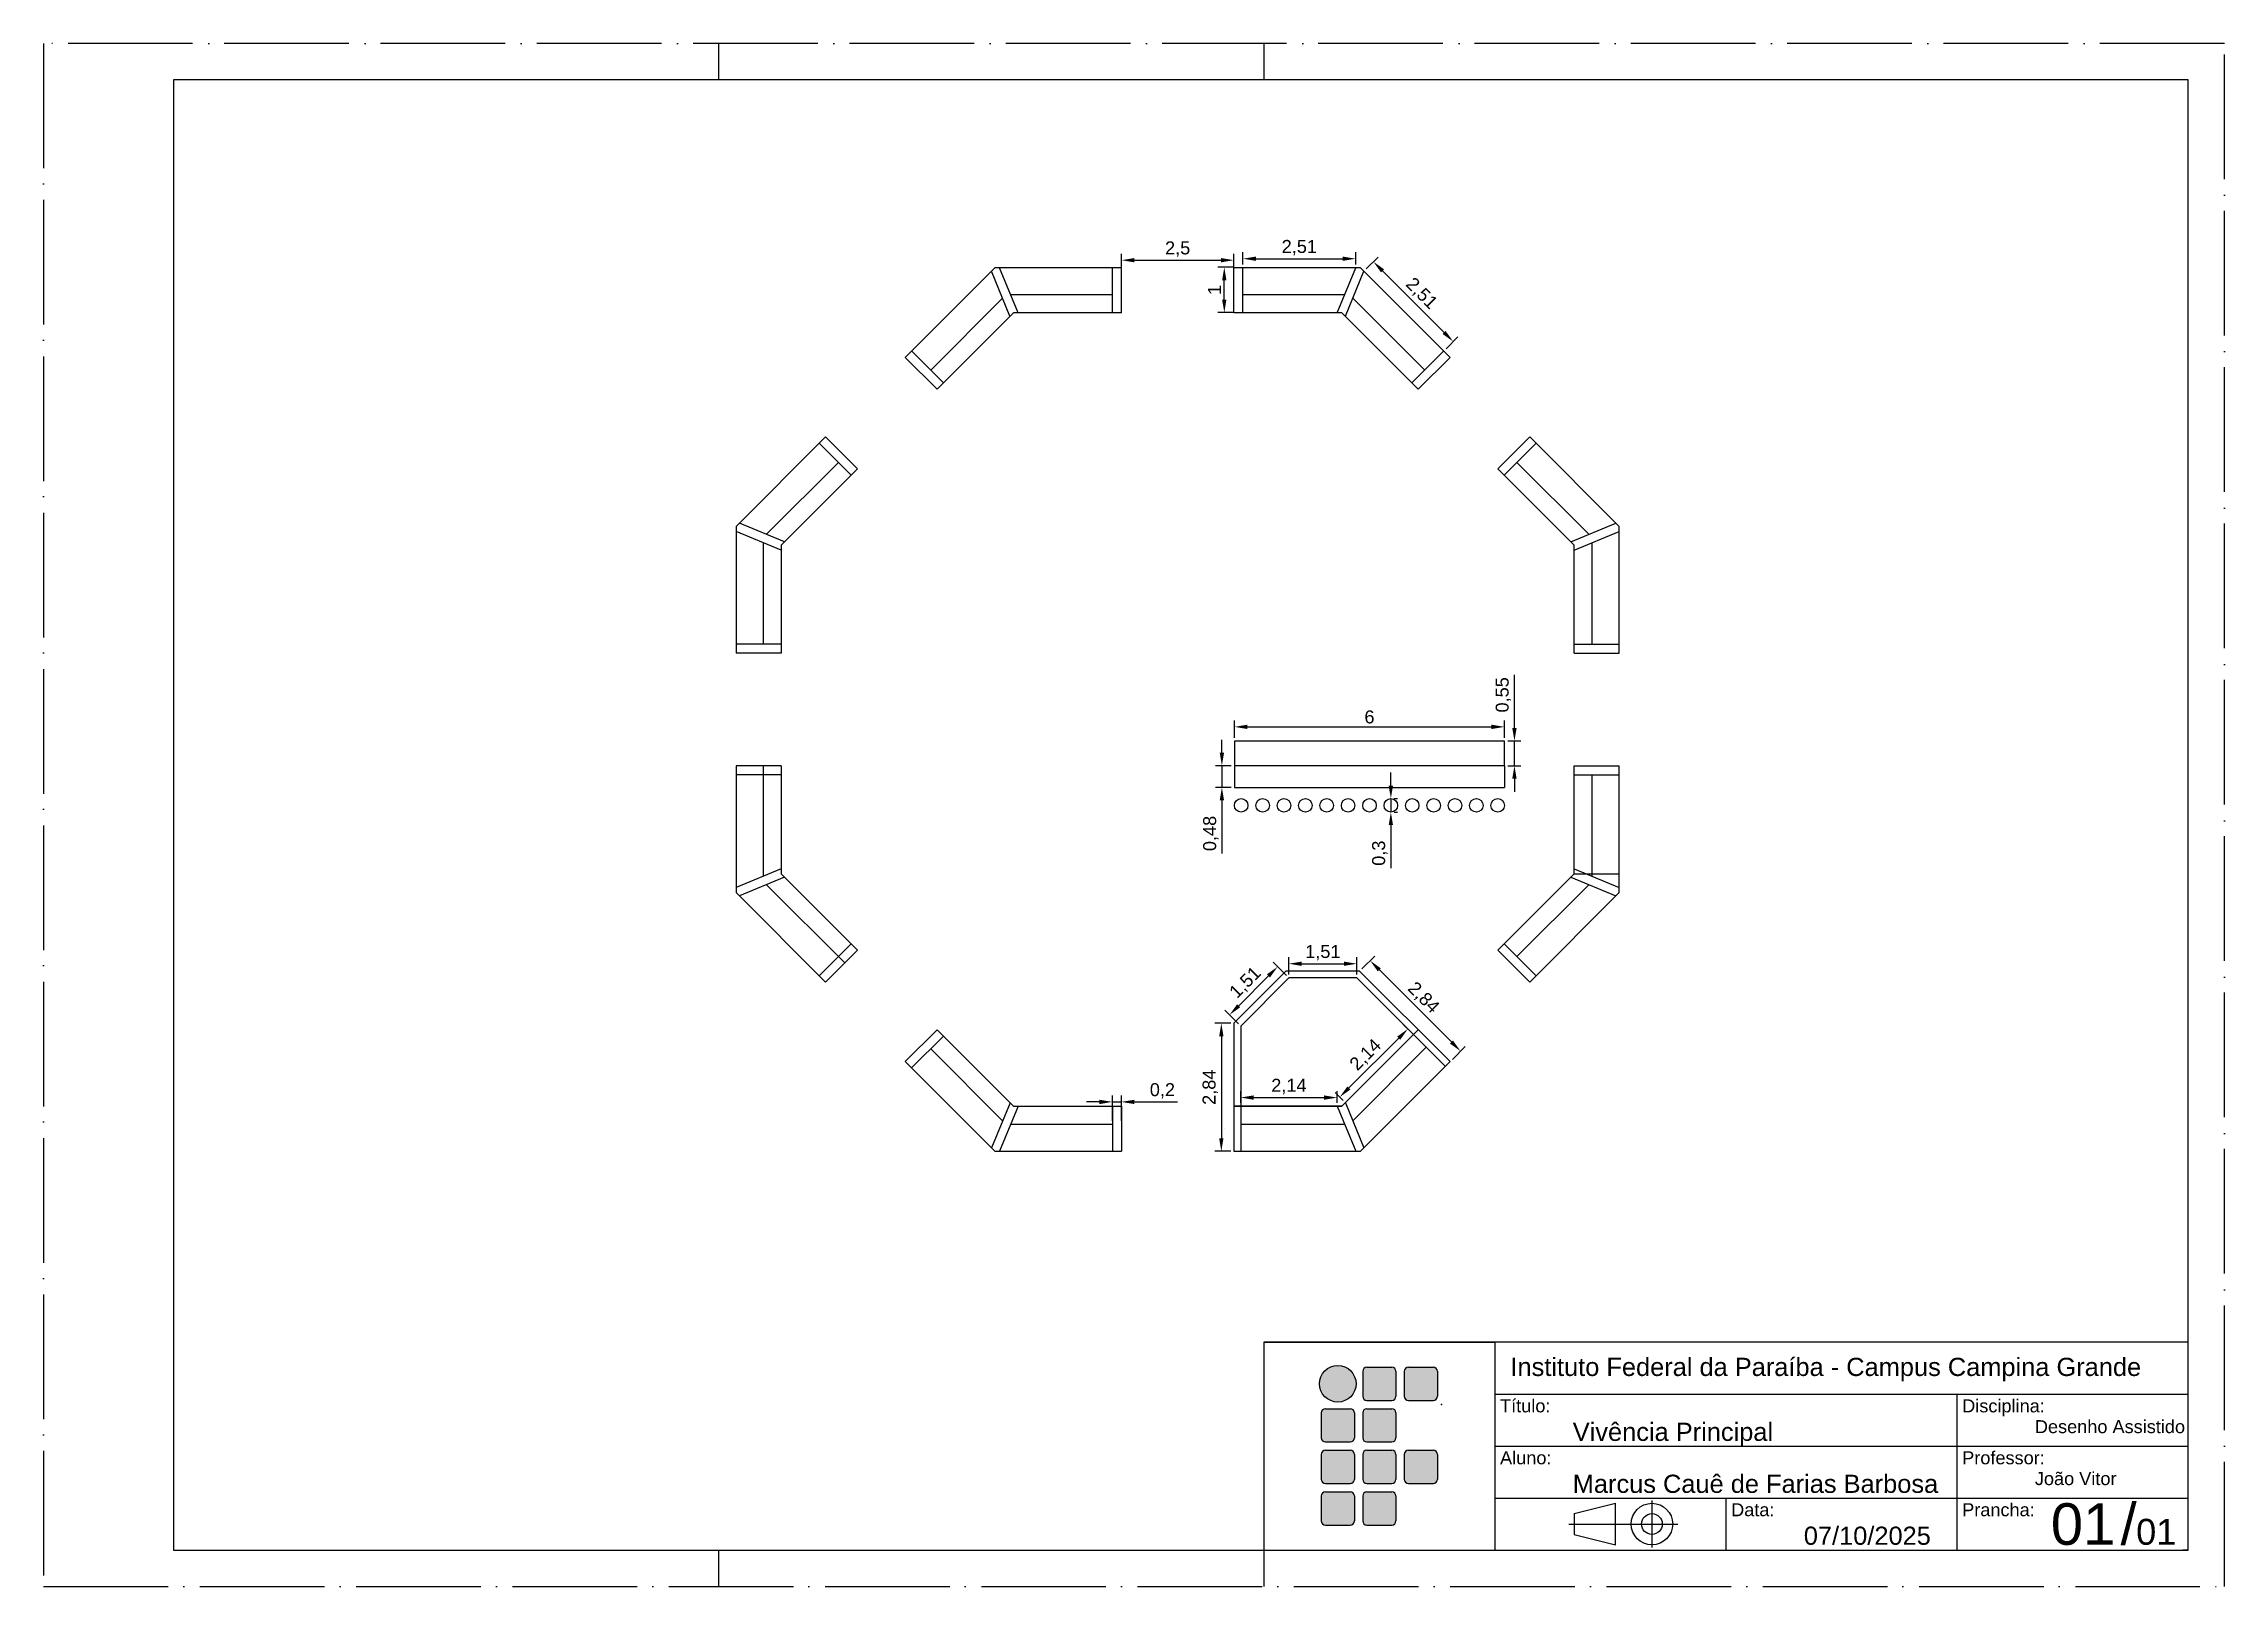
# Paper-space layout 'Layout1' of a CAD drawing. Header units: millimetres. Extents: x 0 to 420, y 0 to 297.
# The model-space entities are those that its viewports show. They can reach past a viewport. Long polylines and large blocks are cut down to what shows.
import ezdxf
from ezdxf.enums import TextEntityAlignment as Align

# ---------------------------------------------------------------- set-up
doc = ezdxf.new("R2010")
doc.units = ezdxf.units.MM
doc.linetypes.add('ACAD_ISO04W100', pattern=[30, 24, -3, 0, -3])
for name, color, linetype in [('01_Bordas', 10, 'Continuous'), ('02_Legenda', 7, 'Continuous'), ('Cotas', 160, 'Continuous'), ('Viewport', 160, 'Continuous')]:
    doc.layers.add(name, color=color, linetype=linetype)
doc.layers.add('01_Limite_Folha', color=1, linetype='ACAD_ISO04W100', plot=False)
doc.layers.get('Viewport').off()
doc.styles.get("Standard").update_dxf_attribs({"font": 'arial.ttf'})
doc.dimstyles.new('ISO-25', dxfattribs={"dimtxt": 2.5, "dimasz": 2.5, "dimexe": 1.25, "dimexo": 0.625, "dimtad": 1, "dimtxsty": 'Standard', "dimcen": 2.5, "dimadec": 0, "dimazin": 0, "dimtfac": 1, "dimtmove": 0, "dimatfit": 3, "dimfxl": 1, "dimarcsym": 0})

# ---------------------------------------------------------------- blocks, each defined once
blk = doc.blocks.new('Formato_A3')
at = {"layer": '01_Bordas'}
for p, q in [((130, 297), (130, 290)), ((235, 297), (235, 290)), ((130, 7), (130, 0)), ((235, 7), (235, 0))]:
    blk.add_line(p, q, dxfattribs=at)
blk.add_lwpolyline([(25, 7), (413, 7), (413, 290), (25, 290)], close=True, dxfattribs=at)
at = {"layer": '01_Limite_Folha'}
blk.add_lwpolyline([(0, 0), (420, 0), (420, 297), (0, 297)], close=True, dxfattribs=at)
blk = doc.blocks.new('legenda_ifpb')
at = {"layer": '02_Legenda', "true_color": 0x991b1e}
h = blk.add_hatch(color=244, dxfattribs=at)
h.dxf.hatch_style = 1
h.paths.add_polyline_path([(-167.27, 32, 1), (-160.23, 32, 1)])
at = {"layer": '02_Legenda', "true_color": 0x136734}
h = blk.add_hatch(color=116, dxfattribs=at)
h.dxf.hatch_style = 1
h.paths.add_polyline_path([(-152.55, 34.4, 0.414214), (-153.35, 35.2), (-158.15, 35.2, 0.414214), (-158.95, 34.4), (-158.95, 29.6, 0.414214), (-158.15, 28.8), (-153.35, 28.8, 0.414214), (-152.55, 29.6)])
h.paths.add_polyline_path([(-144.55, 34.4, 0.414214), (-145.35, 35.2), (-150.15, 35.2, 0.414214), (-150.95, 34.4), (-150.95, 29.6, 0.414214), (-150.15, 28.8), (-145.35, 28.8, 0.414214), (-144.55, 29.6)])
h.paths.add_polyline_path([(-152.55, 26.4, 0.414214), (-153.35, 27.2), (-158.15, 27.2, 0.414214), (-158.95, 26.4), (-158.95, 21.6, 0.414214), (-158.15, 20.8), (-153.35, 20.8, 0.414214), (-152.55, 21.6)])
h.paths.add_polyline_path([(-160.55, 26.4, 0.414214), (-161.35, 27.2), (-166.15, 27.2, 0.414214), (-166.95, 26.4), (-166.95, 21.6, 0.414214), (-166.15, 20.8), (-161.35, 20.8, 0.414214), (-160.55, 21.6)])
h.paths.add_polyline_path([(-160.55, 18.4, 0.414214), (-161.35, 19.2), (-166.15, 19.2, 0.414214), (-166.95, 18.4), (-166.95, 13.6, 0.414214), (-166.15, 12.8), (-161.35, 12.8, 0.414214), (-160.55, 13.6)])
h.paths.add_polyline_path([(-152.55, 18.4, 0.414214), (-153.35, 19.2), (-158.15, 19.2, 0.414214), (-158.95, 18.4), (-158.95, 13.6, 0.414214), (-158.15, 12.8), (-153.35, 12.8, 0.414214), (-152.55, 13.6)])
h.paths.add_polyline_path([(-144.55, 18.4, 0.414214), (-145.35, 19.2), (-150.15, 19.2, 0.414214), (-150.95, 18.4), (-150.95, 13.6, 0.414214), (-150.15, 12.8), (-145.35, 12.8, 0.414214), (-144.55, 13.6)])
h.paths.add_polyline_path([(-152.55, 10.4, 0.414214), (-153.35, 11.2), (-158.15, 11.2, 0.414214), (-158.95, 10.4), (-158.95, 5.6, 0.414214), (-158.15, 4.8), (-153.35, 4.8, 0.414214), (-152.55, 5.6)])
h.paths.add_polyline_path([(-160.55, 10.4, 0.414214), (-161.35, 11.2), (-166.15, 11.2, 0.414214), (-166.95, 10.4), (-166.95, 5.6, 0.414214), (-166.15, 4.8), (-161.35, 4.8, 0.414214), (-160.55, 5.6)])
at = {"layer": '02_Legenda'}
for p, q in [((0, 40), (-178, 40)), ((-178, 40), (-178, 0)), ((-178, 40), (-133.5, 40)), ((-133.5, 40), (-133.5, 0)), ((0, 0), (0, 40)), ((-158.95, 34.4), (-158.95, 29.6)), ((-158.15, 35.2), (-153.35, 35.2)), ((-152.55, 34.4), (-152.55, 29.6)), ((-150.95, 34.4), (-150.95, 29.6)), ((-150.15, 35.2), (-145.35, 35.2)), ((-144.55, 34.4), (-144.55, 29.6)), ((-133.5, 30), (0, 30)), ((-44.5, 30), (-44.5, 0)), ((-166.95, 26.4), (-166.95, 21.6)), ((-166.15, 27.2), (-161.35, 27.2)), ((-160.55, 26.4), (-160.55, 21.6)), ((-158.95, 26.4), (-158.95, 21.6)), ((-158.15, 28.8), (-153.35, 28.8)), ((-158.15, 27.2), (-153.35, 27.2)), ((-152.55, 26.4), (-152.55, 21.6)), ((-150.15, 28.8), (-145.35, 28.8)), ((-166.95, 18.4), (-166.95, 13.6)), ((-166.15, 20.8), (-161.35, 20.8)), ((-166.15, 19.2), (-161.35, 19.2)), ((-160.55, 18.4), (-160.55, 13.6)), ((-158.95, 18.4), (-158.95, 13.6)), ((-158.15, 20.8), (-153.35, 20.8)), ((-158.15, 19.2), (-153.35, 19.2)), ((-152.55, 18.4), (-152.55, 13.6)), ((-150.95, 18.4), (-150.95, 13.6)), ((-150.15, 19.2), (-145.35, 19.2)), ((-144.55, 18.4), (-144.55, 13.6)), ((-133.5, 20), (0, 20)), ((-166.15, 12.8), (-161.35, 12.8)), ((-158.15, 12.8), (-153.35, 12.8)), ((-150.15, 12.8), (-145.35, 12.8)), ((-166.95, 10.4), (-166.95, 5.6)), ((-166.15, 11.2), (-161.35, 11.2)), ((-160.55, 10.4), (-160.55, 5.6)), ((-158.95, 10.4), (-158.95, 5.6)), ((-158.15, 11.2), (-153.35, 11.2)), ((-152.55, 10.4), (-152.55, 5.6)), ((-133.5, 10), (0, 10)), ((-118.25, 7), (-110.25, 9)), ((-110.25, 1), (-110.25, 9)), ((-103.25, 9.5), (-103.25, 0.5)), ((-89, 10), (-89, 0)), ((-166.15, 4.8), (-161.35, 4.8)), ((-158.15, 4.8), (-153.35, 4.8)), ((-118.25, 7), (-118.25, 3)), ((-178, 0), (0, 0)), ((-118.25, 3), (-110.25, 1)), ((0, 0), (-1, 0))]:
    blk.add_line(p, q, dxfattribs=at)
at = {"layer": '02_Legenda', "linetype": 'ACAD_ISO04W100'}
blk.add_line((-119.25, 5), (-98.25, 5), dxfattribs=at)
at = {"layer": '02_Legenda'}
for centre, radius in [((-163.75, 32), 3.52), ((-103.25, 5), 4), ((-103.25, 5), 2)]:
    blk.add_circle(centre, radius, dxfattribs=at)
for centre, start, end in [((-158.15, 34.4), 90, 180), ((-153.35, 34.4), 0, 90), ((-150.15, 34.4), 90, 180), ((-145.35, 34.4), 0, 90), ((-158.15, 29.6), 180, 270), ((-153.35, 29.6), 270, 0), ((-150.15, 29.6), 180, 270), ((-145.35, 29.6), 270, 0), ((-166.15, 26.4), 90, 180), ((-161.35, 26.4), 0, 90), ((-158.15, 26.4), 90, 180), ((-153.35, 26.4), 0, 90), ((-166.15, 21.6), 180, 270), ((-161.35, 21.6), 270, 0), ((-158.15, 21.6), 180, 270), ((-153.35, 21.6), 270, 0), ((-166.15, 18.4), 90, 180), ((-161.35, 18.4), 0, 90), ((-158.15, 18.4), 90, 180), ((-153.35, 18.4), 0, 90), ((-150.15, 18.4), 90, 180), ((-145.35, 18.4), 0, 90), ((-166.15, 13.6), 180, 270), ((-161.35, 13.6), 270, 0), ((-158.15, 13.6), 180, 270), ((-153.35, 13.6), 270, 0), ((-150.15, 13.6), 180, 270), ((-145.35, 13.6), 270, 0), ((-166.15, 10.4), 90, 180), ((-161.35, 10.4), 0, 90), ((-158.15, 10.4), 90, 180), ((-153.35, 10.4), 0, 90), ((-166.15, 5.6), 180, 270), ((-161.35, 5.6), 270, 0), ((-158.15, 5.6), 180, 270), ((-153.35, 5.6), 270, 0)]:
    blk.add_arc(centre, 0.8, start, end, dxfattribs=at)
blk.add_point((-143.75, 28), dxfattribs=at)
blk.add_text('/', height=8, dxfattribs=at).set_placement((-13, 1))
at = {"layer": '02_Legenda', "attachment_point": 1}
for s, width, insert, char_height in [('Instituto Federal da Paraíba - Campus Campina Grande', 142.7313, (-130.5, 37), 3.5), ('Título:', 42.3317, (-132.5, 29), 2.5), ('Disciplina:', 42.3317, (-43.5, 29), 2.5), ('Desenho Assistido', 36.4824, (-29.5, 25), 2.5), ('Aluno:', 42.3317, (-132.5, 19), 2.5), ('Professor:', 42.3317, (-43.5, 19), 2.5), ('João Vitor', 36.4824, (-29.5, 15), 2.5), ('Data:', 42.3317, (-88, 9), 2.5), ('Prancha:', 42.3317, (-43.5, 9), 2.5)]:
    blk.add_mtext_dynamic_manual_height_columns(s, width=width, gutter_width=12.5, heights=[0], dxfattribs=dict(at, insert=insert, char_height=char_height))
at = {"layer": '02_Legenda'}
for tag, p, height in [('TITULO', (-118.5, 21), 3.5), ('NOME', (-118.5, 11), 3.5), ('DATA', (-74, 1), 3.5), ('TFOLHAS', (-10, 1), 5)]:
    blk.add_attdef(tag, p, '', height=height, dxfattribs=at)
blk.add_attdef('FOLHA', text='', height=8, dxfattribs=at).set_placement((-14, 1), align=Align.RIGHT)
blk = doc.blocks.new('*D14')
at = {"layer": 'Cotas', "color": 0, "lineweight": -2, "transparency": 16777216}
for p, q in [((229.26, 253.94), (226.14, 253.94)), ((227.39, 247.73), (227.39, 251.44)), ((229.26, 245.23), (226.14, 245.23))]:
    blk.add_line(p, q, dxfattribs=at)
at = {"layer": 'Cotas', "color": 0, "transparency": 16777216}
for points in [[(226.97, 251.44), (227.8, 251.44), (227.39, 253.94)], [(226.97, 247.73), (227.8, 247.73), (227.39, 245.23)]]:
    blk.add_solid(points, dxfattribs=at)
at = {"layer": 'Defpoints', "color": 0, "transparency": 16777216}
for p in [(227.39, 253.94), (229.89, 253.94), (229.89, 245.23)]:
    blk.add_point(p, dxfattribs=at)
at = {"layer": 'Cotas', "color": 0, "transparency": 16777216, "insert": (225.5, 249.59), "char_height": 2.5, "attachment_point": 5, "rotation": 90}
blk.add_mtext('1', dxfattribs=at)
blk = doc.blocks.new('*D17')
at = {"layer": 'Cotas', "color": 0, "lineweight": -2, "transparency": 16777216}
for p, q in [((229.35, 163.37), (229.35, 166.72)), ((231.85, 165.47), (278.85, 165.47)), ((281.35, 163.37), (281.35, 166.72))]:
    blk.add_line(p, q, dxfattribs=at)
at = {"layer": 'Cotas', "color": 0, "transparency": 16777216}
for points in [[(231.85, 165.88), (231.85, 165.05), (229.35, 165.47)], [(278.85, 165.88), (278.85, 165.05), (281.35, 165.47)]]:
    blk.add_solid(points, dxfattribs=at)
at = {"layer": 'Defpoints', "color": 0, "transparency": 16777216}
for p in [(281.35, 165.47), (229.35, 162.75), (281.35, 162.75)]:
    blk.add_point(p, dxfattribs=at)
at = {"layer": 'Cotas', "color": 0, "transparency": 16777216, "insert": (255.35, 167.37), "char_height": 2.5, "attachment_point": 5}
blk.add_mtext('6', dxfattribs=at)
blk = doc.blocks.new('*D18')
at = {"layer": 'Cotas', "color": 0, "lineweight": -2, "transparency": 16777216}
for p, q in [((226.93, 160.48), (226.93, 162.98)), ((228.73, 157.98), (225.68, 157.98)), ((226.93, 157.98), (226.93, 153.82)), ((228.73, 153.82), (225.68, 153.82)), ((226.93, 151.32), (226.93, 141.07))]:
    blk.add_line(p, q, dxfattribs=at)
at = {"layer": 'Cotas', "color": 0, "transparency": 16777216}
for points in [[(226.51, 160.48), (227.34, 160.48), (226.93, 157.98)], [(226.51, 151.32), (227.34, 151.32), (226.93, 153.82)]]:
    blk.add_solid(points, dxfattribs=at)
at = {"layer": 'Defpoints', "color": 0, "transparency": 16777216}
for p in [(229.35, 157.98), (226.93, 153.82), (229.35, 153.82)]:
    blk.add_point(p, dxfattribs=at)
at = {"layer": 'Cotas', "color": 0, "transparency": 16777216, "insert": (224.8, 144.94), "char_height": 2.5, "attachment_point": 5, "rotation": 90}
blk.add_mtext('0,48', dxfattribs=at)
blk = doc.blocks.new('*D19')
at = {"layer": 'Cotas', "color": 0, "lineweight": -2, "transparency": 16777216}
for p, q in [((283.27, 165.25), (283.27, 175.51)), ((281.98, 162.75), (284.52, 162.75)), ((283.27, 157.98), (283.27, 162.75)), ((281.98, 157.98), (284.52, 157.98)), ((283.27, 155.48), (283.27, 152.98))]:
    blk.add_line(p, q, dxfattribs=at)
at = {"layer": 'Cotas', "color": 0, "transparency": 16777216}
for points in [[(282.85, 165.25), (283.69, 165.25), (283.27, 162.75)], [(282.85, 155.48), (283.69, 155.48), (283.27, 157.98)]]:
    blk.add_solid(points, dxfattribs=at)
at = {"layer": 'Defpoints', "color": 0, "transparency": 16777216}
for p in [(281.35, 162.75), (283.27, 162.75), (281.35, 157.98)]:
    blk.add_point(p, dxfattribs=at)
at = {"layer": 'Cotas', "color": 0, "transparency": 16777216, "insert": (281.14, 171.63), "char_height": 2.5, "attachment_point": 5, "rotation": 90}
blk.add_mtext('0,55', dxfattribs=at)
blk = doc.blocks.new('*D20')
at = {"layer": 'Cotas', "color": 0, "lineweight": -2, "transparency": 16777216}
for p, q in [((259.47, 154.15), (259.47, 156.65)), ((259.47, 151.65), (259.47, 149.05)), ((260.09, 151.65), (260.72, 151.65)), ((260.09, 149.05), (260.72, 149.05)), ((259.47, 146.55), (259.47, 138.25))]:
    blk.add_line(p, q, dxfattribs=at)
at = {"layer": 'Cotas', "color": 0, "transparency": 16777216}
for points in [[(259.05, 154.15), (259.88, 154.15), (259.47, 151.65)], [(259.05, 146.55), (259.88, 146.55), (259.47, 149.05)]]:
    blk.add_solid(points, dxfattribs=at)
at = {"layer": 'Defpoints', "color": 0, "transparency": 16777216}
for p in [(259.47, 151.65), (259.47, 149.05), (259.47, 149.05)]:
    blk.add_point(p, dxfattribs=at)
at = {"layer": 'Cotas', "color": 0, "transparency": 16777216, "insert": (257.34, 141.15), "char_height": 2.5, "attachment_point": 5, "rotation": 90}
blk.add_mtext('0,3', dxfattribs=at)
blk = doc.blocks.new('*D21')
at = {"layer": 'Cotas', "color": 0, "lineweight": -2, "transparency": 16777216}
for p, q in [((203.35, 93.27), (200.85, 93.27)), ((205.85, 89.6), (205.85, 94.52)), ((205.85, 93.27), (207.58, 93.27)), ((207.58, 89.6), (207.58, 94.52)), ((210.08, 93.27), (218.36, 93.27))]:
    blk.add_line(p, q, dxfattribs=at)
at = {"layer": 'Cotas', "color": 0, "transparency": 16777216}
for points in [[(203.35, 93.68), (203.35, 92.85), (205.85, 93.27)], [(210.08, 93.68), (210.08, 92.85), (207.58, 93.27)]]:
    blk.add_solid(points, dxfattribs=at)
at = {"layer": 'Defpoints', "color": 0, "transparency": 16777216}
for p in [(207.58, 93.27), (205.85, 88.97), (207.58, 88.97)]:
    blk.add_point(p, dxfattribs=at)
at = {"layer": 'Cotas', "color": 0, "transparency": 16777216, "insert": (215.47, 95.39), "char_height": 2.5, "attachment_point": 5}
blk.add_mtext('0,2', dxfattribs=at)
blk = doc.blocks.new('*D22')
at = {"layer": 'Cotas', "color": 0, "lineweight": -2, "transparency": 16777216}
for p, q in [((207.58, 250.14), (207.58, 256.56)), ((229.25, 250.14), (229.25, 256.56)), ((210.08, 255.31), (226.75, 255.31))]:
    blk.add_line(p, q, dxfattribs=at)
at = {"layer": 'Cotas', "color": 0, "transparency": 16777216}
for points in [[(210.08, 255.72), (210.08, 254.89), (207.58, 255.31)], [(226.75, 255.72), (226.75, 254.89), (229.25, 255.31)]]:
    blk.add_solid(points, dxfattribs=at)
at = {"layer": 'Defpoints', "color": 0, "transparency": 16777216}
for p in [(229.25, 255.31), (207.58, 249.52), (229.25, 249.52)]:
    blk.add_point(p, dxfattribs=at)
at = {"layer": 'Cotas', "color": 0, "transparency": 16777216, "insert": (218.41, 257.44), "char_height": 2.5, "attachment_point": 5}
blk.add_mtext('2,5', dxfattribs=at)
blk = doc.blocks.new('*D23')
at = {"layer": 'Cotas', "color": 0, "lineweight": -2, "transparency": 16777216}
for p, q in [((239.82, 117.77), (239.82, 121.11)), ((242.32, 119.86), (250.43, 119.86)), ((252.93, 117.77), (252.93, 121.11))]:
    blk.add_line(p, q, dxfattribs=at)
at = {"layer": 'Cotas', "color": 0, "transparency": 16777216}
for points in [[(242.32, 120.28), (242.32, 119.45), (239.82, 119.86)], [(250.43, 120.28), (250.43, 119.45), (252.93, 119.86)]]:
    blk.add_solid(points, dxfattribs=at)
at = {"layer": 'Defpoints', "color": 0, "transparency": 16777216}
for p in [(252.93, 119.86), (239.82, 117.14), (252.93, 117.14)]:
    blk.add_point(p, dxfattribs=at)
at = {"layer": 'Cotas', "color": 0, "transparency": 16777216, "insert": (246.37, 121.99), "char_height": 2.5, "attachment_point": 5}
blk.add_mtext('1,51', dxfattribs=at)
blk = doc.blocks.new('*D24')
at = {"layer": 'Cotas', "color": 0, "lineweight": -2, "transparency": 16777216}
for p, q in [((239.37, 117.58), (236.78, 120.17)), ((230.16, 111.79), (235.9, 117.52)), ((230.11, 108.31), (227.51, 110.9))]:
    blk.add_line(p, q, dxfattribs=at)
at = {"layer": 'Cotas', "color": 0, "transparency": 16777216}
for points in [[(235.6, 117.82), (236.19, 117.23), (237.67, 119.29)], [(229.87, 112.08), (230.46, 111.49), (228.4, 110.02)]]:
    blk.add_solid(points, dxfattribs=at)
at = {"layer": 'Defpoints', "color": 0, "transparency": 16777216}
for p in [(237.67, 119.29), (239.82, 117.14), (230.55, 107.87)]:
    blk.add_point(p, dxfattribs=at)
at = {"layer": 'Cotas', "color": 0, "transparency": 16777216, "insert": (231.53, 116.16), "char_height": 2.5, "attachment_point": 5, "rotation": 45}
blk.add_mtext('1,51', dxfattribs=at)
blk = doc.blocks.new('*D25')
at = {"layer": 'Cotas', "color": 0, "lineweight": -2, "transparency": 16777216}
for p, q in [((253.91, 118.88), (256.36, 121.34)), ((257.25, 118.69), (271.13, 104.8)), ((271.33, 101.46), (273.78, 103.92))]:
    blk.add_line(p, q, dxfattribs=at)
at = {"layer": 'Cotas', "color": 0, "transparency": 16777216}
for points in [[(257.54, 118.98), (256.95, 118.39), (255.48, 120.45)], [(271.43, 105.09), (270.84, 104.51), (272.9, 103.03)]]:
    blk.add_solid(points, dxfattribs=at)
at = {"layer": 'Defpoints', "color": 0, "transparency": 16777216}
for p in [(253.46, 118.44), (270.89, 101.02), (272.9, 103.03)]:
    blk.add_point(p, dxfattribs=at)
at = {"layer": 'Cotas', "color": 0, "transparency": 16777216, "insert": (265.69, 113.25), "char_height": 2.5, "attachment_point": 5, "rotation": 315}
blk.add_mtext('2,84', dxfattribs=at)
blk = doc.blocks.new('*D26')
at = {"layer": 'Cotas', "color": 0, "lineweight": -2, "transparency": 16777216}
for p, q in [((228.62, 108.41), (225.57, 108.41)), ((226.82, 105.91), (226.82, 86.27)), ((228.62, 83.77), (225.57, 83.77))]:
    blk.add_line(p, q, dxfattribs=at)
at = {"layer": 'Cotas', "color": 0, "transparency": 16777216}
for points in [[(226.4, 105.91), (227.23, 105.91), (226.82, 108.41)], [(226.4, 86.27), (227.23, 86.27), (226.82, 83.77)]]:
    blk.add_solid(points, dxfattribs=at)
at = {"layer": 'Defpoints', "color": 0, "transparency": 16777216}
for p in [(229.25, 108.41), (226.82, 83.77), (229.25, 83.77)]:
    blk.add_point(p, dxfattribs=at)
at = {"layer": 'Cotas', "color": 0, "transparency": 16777216, "insert": (224.69, 96.09), "char_height": 2.5, "attachment_point": 5, "rotation": 90}
blk.add_mtext('2,84', dxfattribs=at)
blk = doc.blocks.new('*D27')
at = {"layer": 'Cotas', "color": 0, "lineweight": -2, "transparency": 16777216}
for p, q in [((230.55, 93.06), (230.55, 95.35)), ((233.05, 94.1), (246.61, 94.1)), ((249.11, 93.06), (249.11, 95.35))]:
    blk.add_line(p, q, dxfattribs=at)
at = {"layer": 'Cotas', "color": 0, "transparency": 16777216}
for points in [[(233.05, 94.52), (233.05, 93.68), (230.55, 94.1)], [(246.61, 94.52), (246.61, 93.68), (249.11, 94.1)]]:
    blk.add_solid(points, dxfattribs=at)
at = {"layer": 'Defpoints', "color": 0, "transparency": 16777216}
for p in [(230.55, 92.44), (249.11, 94.1), (249.11, 92.44)]:
    blk.add_point(p, dxfattribs=at)
at = {"layer": 'Cotas', "color": 0, "transparency": 16777216, "insert": (239.83, 96.23), "char_height": 2.5, "attachment_point": 5}
blk.add_mtext('2,14', dxfattribs=at)
blk = doc.blocks.new('*D28')
at = {"layer": 'Cotas', "color": 0, "lineweight": -2, "transparency": 16777216}
for p, q in [((251.4, 95.95), (260.99, 105.54)), ((263.4, 106.67), (261.87, 108.2)), ((250.27, 93.54), (248.74, 95.07))]:
    blk.add_line(p, q, dxfattribs=at)
at = {"layer": 'Cotas', "color": 0, "transparency": 16777216}
for points in [[(260.69, 105.84), (261.28, 105.25), (262.75, 107.31)], [(251.1, 96.25), (251.69, 95.66), (249.63, 94.19)]]:
    blk.add_solid(points, dxfattribs=at)
at = {"layer": 'Defpoints', "color": 0, "transparency": 16777216}
for p in [(262.75, 107.31), (263.84, 106.23), (250.71, 93.1)]:
    blk.add_point(p, dxfattribs=at)
at = {"layer": 'Cotas', "color": 0, "transparency": 16777216, "insert": (254.69, 102.25), "char_height": 2.5, "attachment_point": 5, "rotation": 45}
blk.add_mtext('2,14', dxfattribs=at)
blk = doc.blocks.new('*D29')
at = {"layer": 'Cotas', "color": 0, "lineweight": -2, "transparency": 16777216}
for p, q in [((230.98, 254.48), (230.98, 256.84)), ((252.7, 254.48), (252.7, 256.84)), ((233.48, 255.59), (250.2, 255.59))]:
    blk.add_line(p, q, dxfattribs=at)
at = {"layer": 'Cotas', "color": 0, "transparency": 16777216}
for points in [[(233.48, 256.01), (233.48, 255.18), (230.98, 255.59)], [(250.2, 256.01), (250.2, 255.18), (252.7, 255.59)]]:
    blk.add_solid(points, dxfattribs=at)
at = {"layer": 'Defpoints', "color": 0, "transparency": 16777216}
for p in [(230.98, 253.85), (252.7, 255.59), (252.7, 253.85)]:
    blk.add_point(p, dxfattribs=at)
at = {"layer": 'Cotas', "color": 0, "transparency": 16777216, "insert": (241.84, 257.72), "char_height": 2.5, "attachment_point": 5}
blk.add_mtext('2,51', dxfattribs=at)
blk = doc.blocks.new('*D30')
at = {"layer": 'Cotas', "color": 0, "lineweight": -2, "transparency": 16777216}
for p, q in [((254.74, 253.63), (257, 255.89)), ((257.88, 253.24), (269.71, 241.41)), ((270.1, 238.27), (272.36, 240.53))]:
    blk.add_line(p, q, dxfattribs=at)
at = {"layer": 'Cotas', "color": 0, "transparency": 16777216}
for points in [[(258.18, 253.53), (257.59, 252.94), (256.12, 255)], [(270, 241.71), (269.41, 241.12), (271.47, 239.65)]]:
    blk.add_solid(points, dxfattribs=at)
at = {"layer": 'Defpoints', "color": 0, "transparency": 16777216}
for p in [(254.3, 253.19), (271.47, 239.65), (269.66, 237.83)]:
    blk.add_point(p, dxfattribs=at)
at = {"layer": 'Cotas', "color": 0, "transparency": 16777216, "insert": (265.3, 248.83), "char_height": 2.5, "attachment_point": 5, "rotation": 315}
blk.add_mtext('2,51', dxfattribs=at)
blk = doc.blocks.new('*U2')
blk.add_circle((0, 0), 0.15)
blk = doc.blocks.new('*U3')
at = {"color": 0, "linetype": 'ByBlock', "lineweight": -2, "transparency": 16777216}
for p in [(0, 0), (0.475, 0), (0.95, 0), (1.425, 0), (1.9, 0), (2.375, 0), (2.85, 0), (3.325, 0), (3.8, 0), (4.275, 0), (4.75, 0), (5.225, 0), (5.7, 0)]:
    blk.add_blockref('*U2', p, dxfattribs=at)
blk = doc.blocks.new('*U4')
for p, q in [((-0.538, -0.115), (0.462, 0.299)), ((-0.462, -0.299), (0.538, 0.115))]:
    blk.add_line(p, q)
blk = doc.blocks.new('*U5')
at = {"color": 0, "linetype": 'ByBlock', "lineweight": -2, "transparency": 16777216}
for p, rotation in [((-12.653, 12.924), 89.99999999999997), ((-4.971, 12.924), 44.99999999999999), ((-18.085, 7.491), 135), ((-18.085, -0.191), 180), ((0.462, -0.191), 315), ((-12.653, -5.624), 225), ((-4.971, -5.624), 269.9999999999999)]:
    blk.add_blockref('*U4', p, dxfattribs=dict(at, rotation=rotation))
blk.add_blockref('*U4', (0.462, 7.491), dxfattribs=at)

msp = doc.modelspace()

# ---------------------------------------------------------------- linework, layer by layer
for p, q in [((-10.262, 12.462), (-10.262, 13.462)), ((-10.262, 12.462), (-10.262, 13.462)), ((-10.062, 12.462), (-10.062, 13.462)), ((-10.062, 12.462), (-10.062, 13.462)), ((-7.562, 12.462), (-7.562, 13.462)), ((-7.562, 12.462), (-7.562, 13.462)), ((-7.362, 12.462), (-7.362, 13.462)), ((-7.362, 12.462), (-7.362, 13.462)), ((-7.762, 12.962), (-7.762, 12.962)), ((-12.462, 12.462), (-14.159, 10.765)), ((-14.159, 10.765), (-14.866, 11.472)), ((-14.018, 10.906), (-14.725, 11.613)), ((-3.606, 10.906), (-2.899, 11.613)), ((-3.465, 10.765), (-2.758, 11.472)), ((-15.927, 8.997), (-16.634, 9.704)), ((-1.697, 8.997), (-0.99, 9.704)), ((-16.068, 8.856), (-16.775, 9.563)), ((-1.556, 8.856), (-0.849, 9.563)), ((-17.624, 7.3), (-17.624, 4.9)), ((-17.624, 5.1), (-18.624, 5.1)), ((-17.624, 5.1), (-18.624, 5.1)), ((-17.624, 4.9), (-18.624, 4.9)), ((-17.624, 4.9), (-18.624, 4.9)), ((0, 5.1), (1, 5.1)), ((0, 4.9), (1, 4.9)), ((-1.55, 2.95), (-7.55, 2.95)), ((-7.55, 2.95), (-7.55, 2.4)), ((-1.55, 2.4), (-1.55, 2.95)), ((-17.624, 2.4), (-18.624, 2.4)), ((-17.624, 2.4), (-18.624, 2.4)), ((-17.624, 2.2), (-18.624, 2.2)), ((-17.624, 2.2), (-18.624, 2.2)), ((-7.55, 2.4), (-7.55, 1.92)), ((-1.55, 2.4), (-7.55, 2.4)), ((-1.55, 2.4), (-1.55, 1.92)), ((0, 2.4), (1, 2.4)), ((0, 2.2), (1, 2.2)), ((-7.55, 1.92), (-1.55, 1.92)), ((0, 0), (1, 0)), ((-16.068, -1.556), (-16.775, -2.263)), ((-15.927, -1.697), (-16.634, -2.404)), ((-1.697, -1.697), (-0.99, -2.404)), ((-1.556, -1.556), (-0.849, -2.263)), ((-7.562, -3.319), (-6.405, -2.162)), ((-7.412, -3.381), (-6.342, -2.312)), ((-4.768, -2.162), (-6.405, -2.162)), ((-4.83, -2.312), (-6.342, -2.312)), ((-4.83, -2.312), (-2.864, -4.278)), ((-4.768, -2.162), (-2.758, -4.172)), ((-7.562, -3.319), (-7.562, -6.162)), ((-7.412, -3.381), (-7.412, -6.162)), ((-14.159, -3.465), (-14.866, -4.172)), ((-14.018, -3.606), (-14.725, -4.313)), ((-5.162, -5.162), (-3.465, -3.465)), ((-12.462, -5.162), (-10.062, -5.162)), ((-10.262, -5.162), (-10.262, -6.162)), ((-10.262, -5.162), (-10.262, -6.162)), ((-10.062, -5.162), (-10.062, -6.162)), ((-10.062, -5.162), (-10.062, -6.162)), ((-5.162, -5.162), (-7.562, -5.162)), ((-7.562, -5.162), (-7.562, -6.162)), ((-7.562, -5.162), (-7.362, -5.162)), ((-7.562, -5.162), (-5.162, -5.162)), ((-7.762, -5.662), (-7.762, -5.662))]:
    msp.add_line(p, q)
for points in [[(-10.062, 13.462), (-12.876, 13.462), (-14.866, 11.472)], [(-2.758, 11.472), (-4.748, 13.462), (-7.562, 13.462)], [(-12.704, 12.785), (-14.3, 11.189)], [(-10.262, 12.862), (-12.519, 12.862)], [(-5.104, 12.862), (-7.362, 12.862)], [(-3.323, 11.189), (-4.92, 12.785)], [(-10.062, 12.462), (-12.462, 12.462), (-14.159, 10.765)], [(-3.465, 10.765), (-5.162, 12.462), (-7.562, 12.462)], [(-16.634, 9.704), (-18.624, 7.714), (-18.624, 4.9)], [(1, 4.9), (1, 7.714), (-0.99, 9.704)], [(-16.351, 9.138), (-17.947, 7.542)], [(-15.927, 8.997), (-17.624, 7.3), (-17.624, 4.9)], [(0, 4.9), (0, 7.3), (-1.697, 8.997)], [(0.323, 7.542), (-1.273, 9.138)], [(-18.024, 7.357), (-18.024, 5.1)], [(0.4, 5.1), (0.4, 7.357)], [(-18.624, 2.4), (-18.624, -0.414), (-16.634, -2.404)], [(-18.024, 2.4), (-18.024, -0.057)], [(-17.624, 2.4), (-17.624, 0), (-15.927, -1.697)], [(-1.697, -1.697), (0, 0), (0, 2.4)], [(-0.99, -2.404), (1, -0.414), (1, 2.4)], [(0.4, -0.057), (0.4, 2.2)], [(-17.947, -0.242), (-16.21, -1.98)], [(-1.273, -1.838), (0.323, -0.242)], [(-14.159, -3.465), (-12.462, -5.162), (-10.062, -5.162)], [(-4.92, -5.485), (-3.288, -3.854)], [(-14.866, -4.172), (-12.876, -6.162), (-10.062, -6.162)], [(-14.3, -3.889), (-12.704, -5.485)], [(-7.562, -6.162), (-4.748, -6.162), (-2.758, -4.172)], [(-12.519, -5.562), (-10.262, -5.562)], [(-7.412, -5.562), (-5.104, -5.562)]]:
    msp.add_lwpolyline(points)

# ---------------------------------------------------------------- block references
for name, p in [('*U5', (0, 0)), ('*U3', (-7.4, 1.52))]:
    msp.add_blockref(name, p)

psp = doc.layouts.get("Layout1")

# ---------------------------------------------------------------- block references
psp.add_blockref('Formato_A3', (0, 0))
psp.add_blockref('legenda_ifpb', (413, 7)).add_auto_attribs({'NOME': 'Marcus Cauê de Farias Barbosa', 'TITULO': 'Vivência Principal', 'DATA': '07/10/2025', 'FOLHA': '01', 'TFOLHAS': '01'})

# ---------------------------------------------------------------- dimensions: what is measured, and where the dimension line sits
at = {"layer": 'Cotas'}
for base, p1, p2, picture, middle in [((229.247, 255.308), (207.58, 249.519), (229.247, 249.519), '*D22', (218.413, 257.435)), ((281.353, 165.467), (229.35, 162.745), (281.353, 162.745), '*D17', (255.351, 167.368)), ((252.925, 119.862), (239.817, 117.14), (252.925, 117.14), '*D23', (246.371, 121.99)), ((207.58, 93.266), (205.846, 88.972), (207.58, 88.972), '*D21', (215.467, 95.394)), ((249.11, 94.1), (230.547, 92.439), (249.11, 92.439), '*D27', (239.829, 96.227))]:
    dim = psp.add_linear_dim(base=base, p1=p1, p2=p2, dimstyle='ISO-25', override={"dimlfac": -0.115379}, dxfattribs=at)
    dim.commit()
    dim.dimension.update_dxf_attribs({"geometry": picture, "text_midpoint": middle})
for p1, p2, distance, picture, middle in [((230.981, 253.853), (252.7, 253.853), 1.74, '*D29', (241.84, 257.72)), ((254.302, 253.189), (269.66, 237.831), 2.567, '*D30', (265.3, 248.83)), ((230.547, 107.871), (239.817, 117.14), 3.041, '*D24', (231.528, 116.16)), ((253.464, 118.44), (270.885, 101.019), 2.847, '*D25', (265.692, 113.247)), ((250.712, 93.102), (263.837, 106.228), 1.533, '*D28', (254.686, 102.253))]:
    dim = psp.add_aligned_dim(p1=p1, p2=p2, distance=distance, dimstyle='ISO-25', override={"dimlfac": -0.115379}, dxfattribs=at)
    dim.commit()
    dim.dimension.update_dxf_attribs({"geometry": picture, "text_midpoint": middle})
for base, p1, p2, override, picture, middle in [((227.385, 253.942), (229.885, 245.234), (229.885, 253.942), {"dimlfac": -0.114836}, '*D14', (225.505, 249.588)), ((283.27, 162.745), (281.353, 157.978), (281.353, 162.745), {"dimlfac": -0.115379}, '*D19', (281.143, 171.627)), ((226.928, 153.818), (229.35, 157.978), (229.35, 153.818), {"dimlfac": -0.115379}, '*D18', (224.8, 144.944)), ((259.468, 149.051), (259.468, 151.651), (259.468, 149.051), {"dimlfac": -0.115379}, '*D20', (257.341, 141.15)), ((226.818, 83.772), (229.247, 108.409), (229.247, 83.772), {"dimlfac": -0.115379}, '*D26', (224.69, 96.091))]:
    dim = psp.add_linear_dim(base=base, p1=p1, p2=p2, angle=90, dimstyle='ISO-25', override=override, dxfattribs=at)
    dim.commit()
    dim.dimension.update_dxf_attribs({"geometry": picture, "text_midpoint": middle})

# ---------------------------------------------------------------- viewports
at = {"layer": 'Viewport', "view_target_point": (-8.812, 3.65)}
psp.add_viewport(center=(219, 168.5), size=(388, 243), view_center_point=(0.068, -0.036), view_height=28.03713, dxfattribs=at)

doc.saveas('drawing.dxf')
